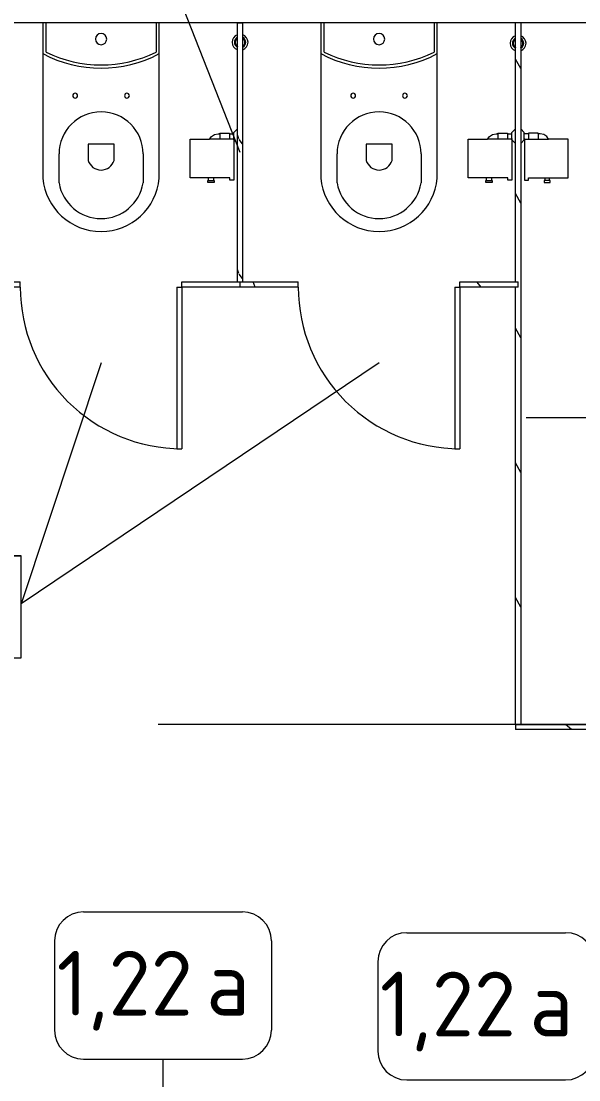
# Model space of a CAD drawing. Header units: millimetres. Extents: x 957 to 67880, y -2706 to 27400.
# Drawn here: x 56414 to 58139, y 6700 to 9975 of the extents above; entities that cross this region are included whole.
import ezdxf

# ---------------------------------------------------------------- set-up
doc = ezdxf.new("R2010")
doc.units = ezdxf.units.MM
doc.linetypes.add('Осевая', pattern=[3175, 635, -476.25, 1587.5, -476.25])
for name, color, linetype, lineweight in [('A-DETL-GENF', 7, 'Continuous', 9), ('A-DOOR', 7, 'Continuous', 9), ('A-GENM', 7, 'Continuous', 9), ('A-GENM-IDEN', 7, 'Continuous', 9), ('I-FURN-IDEN', 7, 'Continuous', 9), ('I-WALL', 7, 'Continuous', 9), ('P-SANR-FIXT-2', 7, 'Continuous', 13), ('Оси-2', 7, 'Осевая', 9)]:
    doc.layers.add(name, color=color, linetype=linetype, lineweight=lineweight)
doc.layers.add('A-DOOR-1', color=7, linetype='Continuous', lineweight=9, true_color=0xc0c0c0)
doc.layers.add('P-SANR-FIXT-1', color=9, linetype='Continuous', lineweight=13, true_color=0x808080)
doc.styles.add('GOST Common_4', font='GOST_Common.ttf', dxfattribs={"height": 200})
pattern_1 = [(288.435, (115442.71, 9160), (416.50086, -832.99954), [158.05, -1159.038]), (319.399, (115492.69, 9010.06), (2499.010644, -2082.486787), [76.799, -3763.143]), (316.848, (115134.5, 8960.08), (6247.5402574, -5830.957739), [182.691, -8951.868]), (289.983, (115267.78, 8835.13), (1249.49393, -3332.002656), [97.5, -4777.508]), (270, (115301.1, 9160), (416.5, -416.5), [83.3, -333.2]), (298.443, (115301.1, 9076.7), (-2915.5071394, 5414.4962996), [227.365, -11140.87]), (264.289, (115409.39, 8876.78), (416.5263, 3748.496867), [83.716, -4102.058]), (309.806, (115401.06, 8793.48), (-1666.01521, 2082.48651), [65.059, -3187.91])]
pattern_2 = [(288.435, (116754.71, 7791), (416.50086, -832.99954), [158.05, -1159.038]), (319.399, (116804.69, 7641.06), (2499.010644, -2082.486787), [76.799, -3763.143]), (316.848, (116446.5, 7591.08), (6247.5402574, -5830.957739), [182.691, -8951.868]), (289.983, (116579.78, 7466.13), (1249.49393, -3332.002656), [97.5, -4777.508]), (270, (116613.1, 7791), (416.5, -416.5), [83.3, -333.2]), (298.443, (116613.1, 7707.7), (-2915.5071394, 5414.4962996), [227.365, -11140.87]), (264.289, (116721.39, 7507.78), (416.5263, 3748.496867), [83.716, -4102.058]), (309.806, (116713.06, 7424.48), (-1666.01521, 2082.48651), [65.059, -3187.91])]

# ---------------------------------------------------------------- blocks, each defined once
blk = doc.blocks.new('131_Сантехническая перегородка_Дверь 5 - СД-1-V182-План расстановки мебели и оборудования 3 этажа в осях 23-33')
at = {"layer": 'A-DOOR'}
h = blk.add_hatch(dxfattribs=at)
h.set_pattern_fill('FP_49', color=256, style=0, pattern_type=2)
h.set_pattern_definition([(288.435, (114582.71, 9160), (416.50086, -832.99954), [158.05, -1159.038]), (319.399, (114632.69, 9010.06), (2499.010644, -2082.486787), [76.799, -3763.143]), (316.848, (114274.5, 8960.08), (6247.5402574, -5830.957739), [182.691, -8951.868]), (289.983, (114407.78, 8835.13), (1249.49393, -3332.002656), [97.5, -4777.508]), (270, (114441.1, 9160), (416.5, -416.5), [83.3, -333.2]), (298.443, (114441.1, 9076.7), (-2915.5071394, 5414.4962996), [227.365, -11140.87]), (264.289, (114549.39, 8876.78), (416.5263, 3748.496867), [83.716, -4102.058]), (309.806, (114541.06, 8793.48), (-1666.01521, 2082.48651), [65.059, -3187.91])])
h.paths.add_polyline_path([(930, 8), (750, 8), (750, -8), (930, -8)])
at = {"layer": 'A-DOOR-1'}
for p, q in [((266, 508), (250, 508)), ((250, 8), (250, 508)), ((266, 8), (266, 508)), ((266, 8), (250, 8))]:
    blk.add_line(p, q, dxfattribs=at)
blk.add_arc((250, 8), 500, 360, 90, dxfattribs=at)
at = {"layer": 'A-GENM'}
for p, q in [((70, 8), (250, 8)), ((70, 8), (70, -8)), ((250, 8), (250, -8)), ((750, 8), (930, 8)), ((750, 8), (750, -8)), ((930, 8), (930, -8)), ((250, -8), (70, -8)), ((930, -8), (750, -8))]:
    blk.add_line(p, q, dxfattribs=at)
blk = doc.blocks.new('131_Сантехническая перегородка_Дверь 5 - СД-1-V183-План расстановки мебели и оборудования 3 этажа в осях 23-33')
at = {"layer": 'A-DOOR'}
h = blk.add_hatch(dxfattribs=at)
h.set_pattern_fill('FP_50', color=256, style=0, pattern_type=2)
h.set_pattern_definition(pattern_1)
h.paths.add_polyline_path([(750, 8), (750, -8), (930, -8), (930, 8), (922, 8)])
at = {"layer": 'A-GENM'}
h = blk.add_hatch(dxfattribs=at)
h.set_pattern_fill('FP_50', color=256, style=0, pattern_type=2)
h.set_pattern_definition(pattern_1)
h.paths.add_polyline_path([(78, 8), (70, 8), (70, -8), (250, -8), (250, 8)])
at = {"layer": 'A-DOOR-1'}
for p, q in [((266, 508), (250, 508)), ((250, 8), (250, 508)), ((266, 8), (266, 508)), ((266, 8), (250, 8))]:
    blk.add_line(p, q, dxfattribs=at)
blk.add_arc((250, 8), 500, 360, 90, dxfattribs=at)
at = {"layer": 'A-GENM'}
for p, q in [((70, 8), (250, 8)), ((70, 8), (70, -8)), ((250, 8), (250, -8)), ((750, 8), (930, 8)), ((750, 8), (750, -8)), ((930, 8), (930, -8)), ((250, -8), (70, -8)), ((930, -8), (750, -8))]:
    blk.add_line(p, q, dxfattribs=at)
blk = doc.blocks.new('FP_189-План расстановки мебели и оборудования 3 этажа в осях 23-33')
at = {"layer": 'A-GENM'}
blk.add_line((0, 8), (0, -8), dxfattribs=at)
blk = doc.blocks.new('131_Сантехническая перегородка 6 - СП-1-V188-План расстановки мебели и оборудования 3 этажа в осях 23-33')
at = {"layer": 'A-GENM'}
h = blk.add_hatch(dxfattribs=at)
h.set_pattern_fill('FP_53', color=256, style=0, pattern_type=2)
h.set_pattern_definition([(198.435, (9968, -114512.71), (-832.99954, -416.50086), [158.051, -1159.038]), (229.399, (9818.06, -114562.69), (-2082.486787, -2499.010644), [76.799, -3763.143]), (226.848, (9768.08, -114204.5), (-5830.957739, -6247.5402574), [182.691, -8951.868]), (199.983, (9643.13, -114337.78), (-3332.002656, -1249.49393), [97.5, -4777.508]), (180, (9968, -114371.1), (-416.5, -416.5), [83.3, -333.2]), (208.443, (9884.7, -114371.1), (5414.4962996, 2915.5071394), [227.365, -11140.87]), (174.289, (9684.78, -114479.39), (3748.496867, -416.5263), [83.716, -4102.058]), (219.806, (9601.48, -114471.06), (2082.48651, 1666.01521), [65.059, -3187.91])])
h.paths.add_polyline_path([(800, 8), (50, 8), (50, -8), (800, -8), (800, 0)])
for p, q in [((0, 8), (50, 8)), ((50, 8), (800, 8)), ((50, -8), (0, -8)), ((800, -8), (50, -8))]:
    blk.add_line(p, q, dxfattribs=at)
at = {"layer": 'A-GENM', "flags": 128}
for points in [[(71.5, 8), (71.1, 8.5), (70.8, 9), (70.4, 9.5), (70, 9.9), (69.6, 10.4), (69.2, 10.8), (68.8, 11.2), (68.3, 11.6), (67.8, 12), (67.3, 12.3), (66.8, 12.7), (66.3, 13), (65.8, 13.3), (65.3, 13.6), (64.7, 13.8), (64.2, 14), (63.6, 14.3), (63, 14.4), (62.4, 14.6), (61.9, 14.7), (61.3, 14.9), (60.7, 14.9), (60.1, 15), (59.5, 15.1), (58.9, 15.1), (58.3, 15.1), (57.7, 15), (57.1, 15), (56.5, 14.9), (55.9, 14.8), (55.3, 14.7), (54.7, 14.5), (54.1, 14.4), (53.5, 14.2), (53, 13.9), (52.4, 13.7), (51.9, 13.4), (51.4, 13.2), (50.8, 12.9), (50.3, 12.5), (49.8, 12.2), (49.3, 11.8), (48.9, 11.4), (48.4, 11), (48, 10.6), (47.6, 10.2), (47.2, 9.7), (46.8, 9.3), (46.4, 8.8), (46.1, 8.3), (45.9, 8)], [(45.9, -8), (46.3, -8.5), (46.6, -9), (47, -9.5), (47.4, -9.9), (47.8, -10.4), (48.2, -10.8), (48.6, -11.2), (49.1, -11.6), (49.6, -12), (50, -12.3), (50.5, -12.7), (51.1, -13), (51.6, -13.3), (52.1, -13.6), (52.7, -13.8), (53.2, -14), (53.8, -14.3), (54.4, -14.4), (54.9, -14.6), (55.5, -14.7), (56.1, -14.9), (56.7, -14.9), (57.3, -15), (57.9, -15.1), (58.5, -15.1), (59.1, -15.1), (59.7, -15), (60.3, -15), (60.9, -14.9), (61.5, -14.8), (62.1, -14.7), (62.7, -14.5), (63.3, -14.4), (63.8, -14.2), (64.4, -13.9), (65, -13.7), (65.5, -13.4), (66, -13.2), (66.6, -12.9), (67.1, -12.5), (67.6, -12.2), (68, -11.8), (68.5, -11.4), (69, -11), (69.4, -10.6), (69.8, -10.2), (70.2, -9.7), (70.6, -9.3), (70.9, -8.8), (71.3, -8.3), (71.5, -8)]]:
    blk.add_lwpolyline(points, dxfattribs=at)
at = {"layer": 'A-GENM'}
for radius, start, end in [(24.6, 19.9113, 160.0887), (17.6, 28.9731, 151.0269), (15.1, 78.8699, 146.2189), (15.1, 33.7811, 53.124), (24.6, 199.9113, 340.0887), (17.6, 208.9731, 331.0269), (15.1, 213.7811, 233.124), (15.1, 258.8699, 326.2189)]:
    blk.add_arc((58.7, 0), radius, start, end, dxfattribs=at)
blk.add_blockref('FP_189-План расстановки мебели и оборудования 3 этажа в осях 23-33', (0, 0), dxfattribs=at)
blk = doc.blocks.new('131_Сантехническая перегородка 7 - СП-1-V195-План расстановки мебели и оборудования 3 этажа в осях 23-33')
at = {"layer": 'A-GENM'}
h = blk.add_hatch(dxfattribs=at)
h.set_pattern_fill('FP_57', color=256, style=0, pattern_type=2)
h.set_pattern_definition([(198.435, (9964.92, -115372.71), (-832.99954, -416.50086), [158.05, -1159.038]), (229.399, (9814.98, -115422.69), (-2082.486787, -2499.010644), [76.799, -3763.143]), (226.848, (9765, -115064.5), (-5830.957739, -6247.5402574), [182.691, -8951.868]), (199.983, (9640.05, -115197.78), (-3332.002656, -1249.49393), [97.5, -4777.508]), (180, (9964.9, -115231.1), (-416.5, -416.5), [83.3, -333.2]), (208.443, (9881.62, -115231.1), (5414.4962996, 2915.5071394), [227.365, -11140.87]), (174.289, (9681.7, -115339.39), (3748.496867, -416.5263), [83.716, -4102.058]), (219.806, (9598.4, -115331.06), (2082.48651, 1666.01521), [65.059, -3187.91])])
h.paths.add_polyline_path([(2165.9, 8), (45.9, 8), (45.9, -8), (796.9, -8), (796.9, 0), (812.9, 0), (812.9, -8), (2165.9, -8)])
for p, q in [((-4.1, 8), (45.9, 8)), ((45.9, 8), (2165.9, 8)), ((45.9, -8), (-4.1, -8)), ((796.9, -8), (45.9, -8)), ((2165.9, -8), (812.9, -8))]:
    blk.add_line(p, q, dxfattribs=at)
at = {"layer": 'A-GENM', "flags": 128}
for points in [[(71.5, 8), (71.1, 8.5), (70.8, 9), (70.4, 9.5), (70, 9.9), (69.6, 10.4), (69.2, 10.8), (68.8, 11.2), (68.3, 11.6), (67.8, 12), (67.3, 12.3), (66.8, 12.7), (66.3, 13), (65.8, 13.3), (65.3, 13.6), (64.7, 13.8), (64.2, 14), (63.6, 14.3), (63, 14.4), (62.4, 14.6), (61.9, 14.7), (61.3, 14.9), (60.7, 14.9), (60.1, 15), (59.5, 15.1), (58.9, 15.1), (58.3, 15.1), (57.7, 15), (57.1, 15), (56.5, 14.9), (55.9, 14.8), (55.3, 14.7), (54.7, 14.5), (54.1, 14.4), (53.5, 14.2), (53, 13.9), (52.4, 13.7), (51.9, 13.4), (51.4, 13.2), (50.8, 12.9), (50.3, 12.5), (49.8, 12.2), (49.3, 11.8), (48.9, 11.4), (48.4, 11), (48, 10.6), (47.6, 10.2), (47.2, 9.7), (46.8, 9.3), (46.4, 8.8), (46.1, 8.3), (45.9, 8)], [(45.9, -8), (46.3, -8.5), (46.6, -9), (47, -9.5), (47.4, -9.9), (47.8, -10.4), (48.2, -10.8), (48.6, -11.2), (49.1, -11.6), (49.6, -12), (50, -12.3), (50.5, -12.7), (51.1, -13), (51.6, -13.3), (52.1, -13.6), (52.7, -13.8), (53.2, -14), (53.8, -14.3), (54.4, -14.4), (54.9, -14.6), (55.5, -14.7), (56.1, -14.9), (56.7, -14.9), (57.3, -15), (57.9, -15.1), (58.5, -15.1), (59.1, -15.1), (59.7, -15), (60.3, -15), (60.9, -14.9), (61.5, -14.8), (62.1, -14.7), (62.7, -14.5), (63.3, -14.4), (63.8, -14.2), (64.4, -13.9), (65, -13.7), (65.5, -13.4), (66, -13.2), (66.6, -12.9), (67.1, -12.5), (67.6, -12.2), (68, -11.8), (68.5, -11.4), (69, -11), (69.4, -10.6), (69.8, -10.2), (70.2, -9.7), (70.6, -9.3), (70.9, -8.8), (71.3, -8.3), (71.5, -8)]]:
    blk.add_lwpolyline(points, dxfattribs=at)
at = {"layer": 'A-GENM'}
for radius, start, end in [(24.6, 19.9113, 160.0887), (17.6, 28.9731, 151.0269), (15.1, 78.8699, 146.2189), (15.1, 33.7811, 53.124), (24.6, 199.9113, 340.0887), (17.6, 208.9731, 331.0269), (15.1, 213.7811, 233.124), (15.1, 258.8699, 326.2189)]:
    blk.add_arc((58.7, 0), radius, start, end, dxfattribs=at)
blk = doc.blocks.new('131_Сантехническая перегородка_Дверь МГН - СД-1-V197-План расстановки мебели и оборудования 3 этажа в осях 23-33')
at = {"layer": 'A-DOOR'}
h = blk.add_hatch(dxfattribs=at)
h.set_pattern_fill('FP_60', color=256, style=0, pattern_type=2)
h.set_pattern_definition(pattern_2)
h.paths.add_polyline_path([(1390, 8), (1010, 8), (1010, -8), (1390, -8)])
at = {"layer": 'A-GENM'}
h = blk.add_hatch(dxfattribs=at)
h.set_pattern_fill('FP_60', color=256, style=0, pattern_type=2)
h.set_pattern_definition(pattern_2)
h.paths.add_polyline_path([(-350.5, 8), (-370, 8), (-370, -8), (10, -8), (10, 8)])
at = {"layer": 'A-DOOR-1'}
for p, q in [((10, 1008), (26, 1008)), ((10, 8), (10, 1008)), ((26, 8), (26, 1008)), ((10, 8), (26, 8))]:
    blk.add_line(p, q, dxfattribs=at)
blk.add_arc((10, 8), 1000, 360, 90, dxfattribs=at)
at = {"layer": 'A-GENM'}
for p, q in [((-370, 8), (10, 8)), ((-370, -8), (-370, 8)), ((10, -8), (10, 8)), ((1010, 8), (1390, 8)), ((1010, -8), (1010, 8)), ((1390, -8), (1390, 8)), ((10, -8), (-370, -8)), ((1390, -8), (1010, -8))]:
    blk.add_line(p, q, dxfattribs=at)
blk = doc.blocks.new('WC Seat_2 with Cistern-Wall Based - SE22-33487382-План расстановки мебели и оборудования 3 этажа в осях 23-33')
at = {"layer": 'P-SANR-FIXT-1'}
for p, q in [((-5, 410.5), (-5, 500.5)), ((255, 500.5), (255, 410.5)), ((-55, 485.5), (-55, 100.5)), ((305, 100.5), (305, 485.5)), ((85, 430.5), (85, 380.5)), ((165, 380.5), (165, 430.5)), ((85, 380.5), (165, 380.5)), ((-55, 100.5), (-55, 5.5)), ((305, 5.5), (305, 100.5)), ((-45, 5.5), (-45, 95.6)), ((295, 95.6), (295, 5.5))]:
    blk.add_line(p, q, dxfattribs=at)
for centre, radius, start, end in [((125, 469.8), 180.7, 4.9791, 175.0209), ((125, 478.7), 131.8, 9.5273, 170.4727), ((125, 418.8), 41.7, 16.2602, 163.7398), ((125, 410.5), 130, 180, 360), ((45, 230.5), 7.5, 0, 180), ((45, 230.5), 7.5, 180, 360), ((205, 230.5), 7.5, 0, 180), ((205, 230.5), 7.5, 180, 360), ((125, -237), 382.5, 61.9275, 118.0725), ((125, -247), 382.5, 63.6122, 116.3878), ((125, 55.5), 17.5, 0, 180), ((125, 55.5), 17.5, 180, 360)]:
    blk.add_arc(centre, radius, start, end, dxfattribs=at)
blk = doc.blocks.new('Sanitary_Toilet-Accessories_Gessi_Wall-mounted-paper-roll-holder-65449 - Chrome-V235-План расстановки мебели и оборудования 3 этажа в осях 23-33')
at = {"layer": 'A-DETL-GENF'}
for p, q in [((114602, 9629.8), (114613, 9641.2)), ((114602, 9626.3), (114602, 9629.8)), ((114466.3, 9490.3), (114466.3, 9609.3)), ((114466.3, 9609.3), (114526.6, 9609.3)), ((114526.6, 9609.3), (114532.2, 9617.7)), ((114602, 9609.3), (114526.6, 9609.3)), ((114532.2, 9617.7), (114541.7, 9624.1)), ((114541.7, 9624.1), (114553, 9626.3)), ((114553, 9626.3), (114558.5, 9626.3)), ((114558.5, 9626.3), (114558.5, 9627.8)), ((114558.5, 9627.8), (114588.5, 9627.8)), ((114558.5, 9626.3), (114558.5, 9609.3)), ((114588.5, 9627.8), (114588.5, 9626.3)), ((114588.5, 9626.3), (114588.5, 9609.3)), ((114588.5, 9626.3), (114602, 9626.3)), ((114602, 9611.3), (114601.3, 9609.3)), ((114601.3, 9609.3), (114601.3, 9482.8)), ((114602, 9609.3), (114602, 9627.8)), ((114602, 9607.8), (114602, 9611.3)), ((114613, 9596.5), (114602, 9607.8)), ((114523.5, 9490.3), (114466.3, 9490.3)), ((114521.5, 9475.3), (114521.5, 9481.3)), ((114521.5, 9481.3), (114523.5, 9481.3)), ((114540.5, 9475.3), (114521.5, 9475.3)), ((114538.5, 9490.3), (114523.5, 9490.3)), ((114523.5, 9481.3), (114523.5, 9490.3)), ((114523.5, 9481.3), (114538.5, 9481.3)), ((114589.3, 9490.3), (114538.5, 9490.3)), ((114538.5, 9490.3), (114538.5, 9481.3)), ((114538.5, 9481.3), (114540.5, 9481.3)), ((114540.5, 9481.3), (114540.5, 9475.3)), ((114589.3, 9482.8), (114589.3, 9490.3)), ((114601.3, 9482.8), (114589.3, 9482.8))]:
    blk.add_line(p, q, dxfattribs=at)
blk = doc.blocks.new('Sanitary_Toilet-Accessories_Gessi_Wall-mounted-paper-roll-holder-65449 - Chrome-V236-План расстановки мебели и оборудования 3 этажа в осях 23-33')
at = {"layer": 'A-DETL-GENF'}
for p, q in [((115500, 9629.8), (115489, 9641.3)), ((115500, 9626.3), (115500, 9629.8)), ((115489, 9596.4), (115500, 9607.8)), ((115500, 9609.3), (115500, 9627.8)), ((115513.5, 9626.3), (115500, 9626.3)), ((115500, 9611.3), (115500.8, 9609.3)), ((115500, 9607.8), (115500, 9611.3)), ((115500, 9609.3), (115575.5, 9609.3)), ((115500.8, 9609.3), (115500.8, 9482.8)), ((115543.5, 9627.8), (115513.5, 9627.8)), ((115513.5, 9627.8), (115513.5, 9626.3)), ((115513.5, 9626.3), (115513.5, 9609.3)), ((115543.5, 9626.3), (115543.5, 9627.8)), ((115543.5, 9626.3), (115543.5, 9609.3)), ((115549, 9626.3), (115543.5, 9626.3)), ((115560.3, 9624.1), (115549, 9626.3)), ((115569.9, 9617.7), (115560.3, 9624.1)), ((115575.5, 9609.3), (115569.9, 9617.7)), ((115635.8, 9609.3), (115575.5, 9609.3)), ((115635.8, 9490.3), (115635.8, 9609.3)), ((115500.8, 9482.8), (115512.8, 9482.8)), ((115512.8, 9490.3), (115563.5, 9490.3)), ((115512.8, 9482.8), (115512.8, 9490.3)), ((115561.5, 9481.3), (115561.5, 9475.3)), ((115563.5, 9481.3), (115561.5, 9481.3)), ((115561.5, 9475.3), (115580.5, 9475.3)), ((115563.5, 9490.3), (115578.5, 9490.3)), ((115563.5, 9490.3), (115563.5, 9481.3)), ((115578.5, 9481.3), (115563.5, 9481.3)), ((115578.5, 9490.3), (115635.8, 9490.3)), ((115578.5, 9481.3), (115578.5, 9490.3)), ((115580.5, 9481.3), (115578.5, 9481.3)), ((115580.5, 9475.3), (115580.5, 9481.3))]:
    blk.add_line(p, q, dxfattribs=at)
blk = doc.blocks.new('Марка_Мебель - В прямоуг_Balcon_Марка-25523697-План расстановки мебели и оборудования 3 этажа в осях 23-33')
at = {"layer": 'I-FURN-IDEN'}
for p, q in [((-2.455, 2.278), (2.455, 2.278)), ((-3.355, 1.378), (-3.355, -1.384)), ((3.355, 1.378), (3.355, -1.378)), ((-2.461, -2.278), (2.455, -2.278))]:
    blk.add_line(p, q, dxfattribs=at)
for centre, radius, start, end in [((-2.455, 1.378), 0.9, 90, 180), ((2.455, 1.378), 0.9, 0, 90), ((-2.461, -1.384), 0.893, 180, 270), ((2.455, -1.378), 0.9, 270, 0)]:
    blk.add_arc(centre, radius, start, end, dxfattribs=at)
blk = doc.blocks.new('Mark Reiling - Mark Reiling-26174330-План расстановки мебели и оборудования 3 этажа в осях 23-33')
at = {"layer": 'A-GENM-IDEN'}
for p, q in [((-3.47, 1.49), (-3.47, -1.663)), ((-3.47, 1.49), (3.47, 1.49)), ((3.47, 1.49), (-3.47, 1.49)), ((-3.47, 1.49), (-3.47, -1.663)), ((3.47, -1.663), (3.47, 1.49)), ((3.47, -1.663), (3.47, 1.49)), ((-3.47, -1.663), (3.47, -1.663)), ((-3.47, -1.663), (3.47, -1.663))]:
    blk.add_line(p, q, dxfattribs=at)

msp = doc.modelspace()

# ---------------------------------------------------------------- linework, layer by layer
at = {"layer": 'A-GENM-IDEN'}
for p, q in [((57091.5, 9568), (56563.7, 10914.2)), ((57521.5, 8917.7), (56414.3, 8172.6)), ((56661.5, 8917.7), (56414.3, 8172.6)), ((57976.5, 8748.4), (58535.2, 8748.4))]:
    msp.add_line(p, q, dxfattribs=at)
at = {"layer": 'I-FURN-IDEN'}
msp.add_line((56853.1, 5681), (56853.1, 6763.8), dxfattribs=at)
at = {"layer": 'I-WALL'}
msp.add_line((61239.5, 9969), (54511.5, 9969), dxfattribs=at)
at = {"layer": 'Оси-2'}
msp.add_line((27152.2, 7800), (65200.5, 7800), dxfattribs=at)

# ---------------------------------------------------------------- block references
at = {"layer": 'A-GENM'}
for name, p, rotation in [('131_Сантехническая перегородка 6 - СП-1-V188-План расстановки мебели и оборудования 3 этажа в осях 23-33', (57091.5, 9968), 270.0000000000007), ('131_Сантехническая перегородка 7 - СП-1-V195-План расстановки мебели и оборудования 3 этажа в осях 23-33', (57951.5, 9964.9), 269.9999999999999), ('131_Сантехническая перегородка_Дверь 5 - СД-1-V182-План расстановки мебели и оборудования 3 этажа в осях 23-33', (57161.5, 9160), 180), ('131_Сантехническая перегородка_Дверь 5 - СД-1-V183-План расстановки мебели и оборудования 3 этажа в осях 23-33', (58021.5, 9160), 180), ('131_Сантехническая перегородка_Дверь МГН - СД-1-V197-План расстановки мебели и оборудования 3 этажа в осях 23-33', (59333.5, 7791), 180)]:
    msp.add_blockref(name, p, dxfattribs=dict(at, rotation=rotation))
at = {"layer": 'A-GENM-IDEN', "xscale": 99.99999999999993, "yscale": 99.99999999999993, "zscale": 99.99999999999993}
msp.add_blockref('Mark Reiling - Mark Reiling-26174330-План расстановки мебели и оборудования 3 этажа в осях 23-33', (56067.3, 8171.1), dxfattribs=at)
at = {"layer": 'I-FURN-IDEN', "xscale": 99.99999999999993, "yscale": 99.99999999999993, "zscale": 99.99999999999993}
for p in [(56853.1, 6991.6), (57853.1, 6927.1)]:
    msp.add_blockref('Марка_Мебель - В прямоуг_Balcon_Марка-25523697-План расстановки мебели и оборудования 3 этажа в осях 23-33', p, dxfattribs=at)
at = {"layer": 'P-SANR-FIXT-1', "rotation": 180}
for p in [(56786.5, 9974.5), (57646.5, 9974.5)]:
    msp.add_blockref('WC Seat_2 with Cistern-Wall Based - SE22-33487382-План расстановки мебели и оборудования 3 этажа в осях 23-33', p, dxfattribs=at)
at = {"layer": 'P-SANR-FIXT-2'}
for name, p in [('Sanitary_Toilet-Accessories_Gessi_Wall-mounted-paper-roll-holder-65449 - Chrome-V235-План расстановки мебели и оборудования 3 этажа в осях 23-33', (-57529.5, 0)), ('Sanitary_Toilet-Accessories_Gessi_Wall-mounted-paper-roll-holder-65449 - Chrome-V235-План расстановки мебели и оборудования 3 этажа в осях 23-33', (-56669.5, 0)), ('Sanitary_Toilet-Accessories_Gessi_Wall-mounted-paper-roll-holder-65449 - Chrome-V236-План расстановки мебели и оборудования 3 этажа в осях 23-33', (-57529.5, 0))]:
    msp.add_blockref(name, p, dxfattribs=at)

# ---------------------------------------------------------------- texts
at = {"layer": 'I-FURN-IDEN', "char_height": 200, "attachment_point": 1, "style": 'GOST Common_4'}
for s, insert, width in [('1,22', (56524.1, 7098.6), 561.181), ('\\fGOST Common|b0|i0|c204|p34|;а', (56987.1, 7098.6), 200.422), ('1,22', (57524.1, 7034.2), 561.181), ('\\fGOST Common|b0|i0|c204|p34|;а', (57987.1, 7034.2), 200.422)]:
    msp.add_mtext(s, dxfattribs=dict(at, insert=insert, width=width))

doc.saveas('drawing.dxf')
